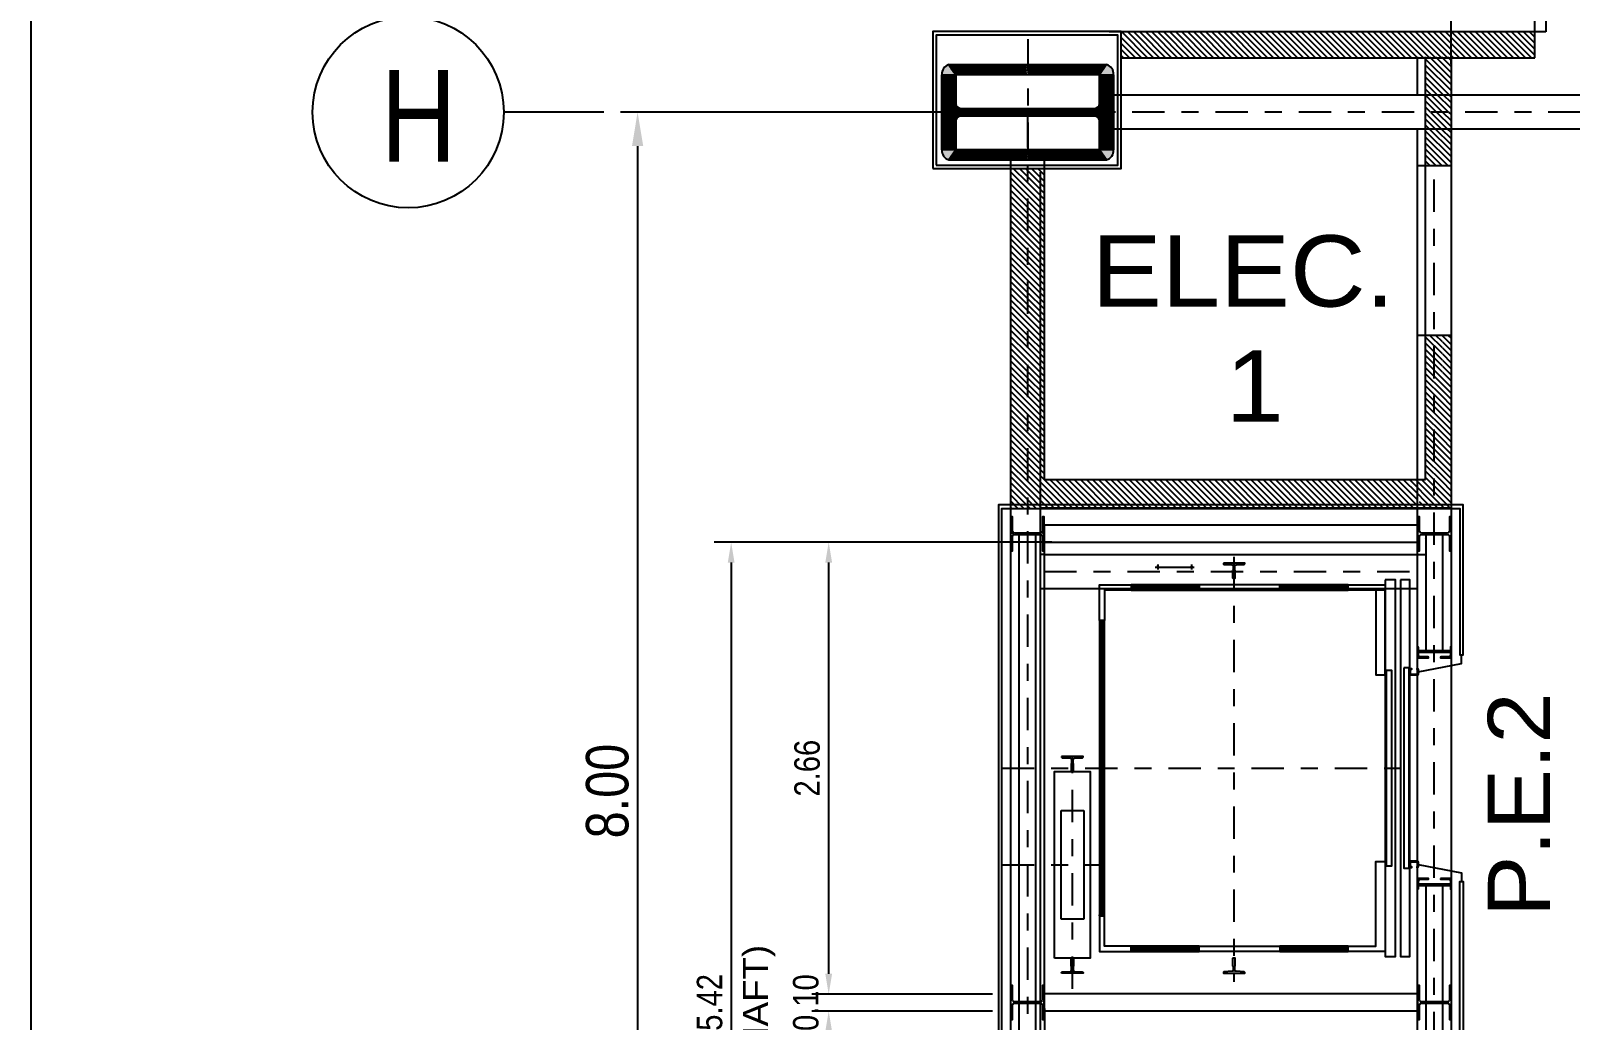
# Model space of a CAD drawing. Header units: millimetres. Extents: x 2148 to 2681, y 758 to 986.
# Drawn here: x 2480.45 to 2489.53, y 849.13 to 854.96 of the extents above; entities that cross this region are included whole.
import ezdxf

# ---------------------------------------------------------------- set-up
doc = ezdxf.new("R2010")
doc.units = ezdxf.units.MM
doc.linetypes.add('ACAD_ISO02W100', pattern=[15, 12, -3])
doc.linetypes.add('CENTER2', pattern=[28.575, 19.05, -3.175, 3.175, -3.175])
for name, color, linetype in [('ar elev', 2, 'Continuous'), ('cladding', 2, 'Continuous'), ('DIM', 20, 'Continuous'), ('DR', 7, 'Continuous'), ('ELAYOUT', 4, 'Continuous'), ('HATCH', 8, 'Continuous'), ('p-boarder', 2, 'Continuous'), ('S-BEAM-IDEN', 2, 'Continuous'), ('S-COLS', 6, 'Continuous'), ('TEXT', 6, 'Continuous'), ('wall', 4, 'Continuous'), ('WELD', 251, 'Continuous')]:
    doc.layers.add(name, color=color, linetype=linetype)
doc.styles.add('ARIALNW', font='ARIALN.TTF')
doc.styles.add('MMTX$0$ESMX$0$X-OPTA1D', font='x-opta1d')
doc.dimstyles.new('DIM 100', dxfattribs={"dimtxt": 0.2, "dimasz": 0.2, "dimexe": 0.1, "dimexo": 0, "dimgap": 0.05, "dimtad": 1, "dimzin": 0, "dimdsep": 46, "dimtxsty": 'ARIALNW', "dimcen": 0.09, "dimclrd": 6, "dimclre": 6, "dimclrt": 13, "dimadec": 0, "dimazin": 0, "dimtfac": 1, "dimtofl": 0, "dimtmove": 2, "dimatfit": 3, "dimfxl": 1, "dimtolj": 1, "dimtzin": 0, "dimarcsym": 0})
pattern_1 = [(135, (160457.376323, 5262.128555), (-0.0176776695297, -0.0176776695297), [])]
pattern_2 = [(135, (-109.320948, 75.359563), (-0.01796051224, -0.01796051224), [])]
pattern_3 = [(45, (81353.141481, 3207.805642), (-0.0044194173824, 0.0044194173824), [])]
pattern_4 = [(135, (81353.141481, 3207.805642), (-0.01767766953, -0.01767766953), [])]

# ---------------------------------------------------------------- blocks, each defined once
blk = doc.blocks.new('*D2731')
at = {"color": 6, "lineweight": -2, "ltscale": 0.05, "transparency": 16777216}
for p, q in [((2485.847, 854.4778), (2483.9273, 854.4778)), ((2484.0273, 854.2778), (2484.0273, 846.676)), ((2485.847, 846.476), (2483.9273, 846.476))]:
    blk.add_line(p, q, dxfattribs=at)
at = {"color": 6, "ltscale": 0.05, "transparency": 16777216}
for points in [[(2483.994, 854.2778), (2484.0606, 854.2778), (2484.0273, 854.4778)], [(2483.994, 846.676), (2484.0606, 846.676), (2484.0273, 846.476)]]:
    blk.add_solid(points, dxfattribs=at)
at = {"layer": 'Defpoints', "color": 0, "ltscale": 0.05, "transparency": 16777216}
for p in [(2485.847, 854.4778), (2484.0273, 846.476), (2485.847, 846.476, 0)]:
    blk.add_point(p, dxfattribs=at)
at = {"color": 13, "ltscale": 0.05, "transparency": 16777216, "insert": (2483.8497, 850.4769), "char_height": 0.25, "attachment_point": 5, "rotation": 90, "style": 'ARIALNW'}
blk.add_mtext('\\A1;8.00', dxfattribs=at)
blk = doc.blocks.new('*D2737')
at = {"color": 6, "lineweight": -2, "ltscale": 0.05, "transparency": 16777216}
for p, q in [((2486.327, 855.2643), (2486.327, 856.541)), ((2488.823, 854.7638), (2488.823, 856.541)), ((2488.623, 856.441), (2486.527, 856.441))]:
    blk.add_line(p, q, dxfattribs=at)
at = {"color": 6, "ltscale": 0.05, "transparency": 16777216}
for points in [[(2486.527, 856.4743), (2486.527, 856.4076), (2486.327, 856.441)], [(2488.623, 856.4743), (2488.623, 856.4076), (2488.823, 856.441)]]:
    blk.add_solid(points, dxfattribs=at)
at = {"layer": 'Defpoints', "color": 0, "ltscale": 0.05, "transparency": 16777216}
for p in [(2486.327, 856.441), (2486.327, 855.2643), (2488.823, 854.7638, 0)]:
    blk.add_point(p, dxfattribs=at)
at = {"color": 13, "ltscale": 0.05, "transparency": 16777216, "insert": (2487.575, 856.6186), "char_height": 0.25, "attachment_point": 5, "style": 'ARIALNW'}
blk.add_mtext('\\A1;2.50', dxfattribs=at)
blk = doc.blocks.new('A$C1DB67A09')
at = {"layer": 'wall', "color": 16, "linetype": 'ByBlock', "ltscale": 1.5, "elevation": 0}
blk.add_lwpolyline([(9.4918, -81.2801), (106.6918, -81.2801), (106.6918, -9.4801), (9.4918, -9.4801)], close=True, dxfattribs=at)
blk = doc.blocks.new('*D2842')
at = {"layer": 'cladding', "color": 6, "lineweight": -2, "transparency": 16777216}
for p, q in [((2486.4686, 851.9436), (2484.4789, 851.9436)), ((2484.5789, 851.8236), (2484.5789, 846.6392)), ((2486.7278, 846.5192), (2484.4789, 846.5192))]:
    blk.add_line(p, q, dxfattribs=at)
at = {"layer": 'cladding', "color": 6, "transparency": 16777216}
for points in [[(2484.5589, 851.8236), (2484.5989, 851.8236), (2484.5789, 851.9436)], [(2484.5589, 846.6392), (2484.5989, 846.6392), (2484.5789, 846.5192)]]:
    blk.add_solid(points, dxfattribs=at)
at = {"layer": 'Defpoints', "color": 0, "transparency": 16777216}
for p in [(2486.4686, 851.9436), (2484.5789, 846.5192), (2486.7278, 846.5192)]:
    blk.add_point(p, dxfattribs=at)
at = {"layer": 'cladding', "color": 13, "transparency": 16777216, "insert": (2484.4523, 849.2314), "char_height": 0.15, "attachment_point": 5, "rotation": 90, "style": 'ARIALNW'}
blk.add_mtext('\\A1;5.42', dxfattribs=at)
blk = doc.blocks.new('*D2843')
at = {"layer": 'cladding', "color": 6, "lineweight": -2, "transparency": 16777216}
for p, q in [((2485.1539, 849.4002), (2485.1539, 849.5202)), ((2486.1199, 849.2802), (2485.0539, 849.2802)), ((2486.1199, 849.1803), (2485.0539, 849.1803)), ((2485.1539, 849.0603), (2485.1539, 848.9403))]:
    blk.add_line(p, q, dxfattribs=at)
at = {"layer": 'cladding', "color": 6, "transparency": 16777216}
for points in [[(2485.1339, 849.4002), (2485.1739, 849.4002), (2485.1539, 849.2802)], [(2485.1339, 849.0603), (2485.1739, 849.0603), (2485.1539, 849.1803)]]:
    blk.add_solid(points, dxfattribs=at)
at = {"layer": 'Defpoints', "color": 0, "transparency": 16777216}
for p in [(2486.1199, 849.2802), (2485.1539, 849.1803), (2486.1199, 849.1803)]:
    blk.add_point(p, dxfattribs=at)
at = {"layer": 'cladding', "color": 13, "transparency": 16777216, "insert": (2485.0196, 849.2302), "char_height": 0.15, "attachment_point": 5, "rotation": 90, "style": 'ARIALNW'}
blk.add_mtext('\\A1;0.10', dxfattribs=at)
blk = doc.blocks.new('*D2844')
at = {"layer": 'cladding', "color": 6, "lineweight": -2, "transparency": 16777216}
for p, q in [((2485.7244, 849.1803), (2485.0539, 849.1803)), ((2485.1539, 849.0603), (2485.1539, 846.6392)), ((2486.7278, 846.5192), (2485.0539, 846.5192))]:
    blk.add_line(p, q, dxfattribs=at)
at = {"layer": 'cladding', "color": 6, "transparency": 16777216}
for points in [[(2485.1339, 849.0603), (2485.1739, 849.0603), (2485.1539, 849.1803)], [(2485.1339, 846.6392), (2485.1739, 846.6392), (2485.1539, 846.5192)]]:
    blk.add_solid(points, dxfattribs=at)
at = {"layer": 'Defpoints', "color": 0, "transparency": 16777216}
for p in [(2485.7244, 849.1803), (2485.1539, 846.5192), (2486.7278, 846.5192)]:
    blk.add_point(p, dxfattribs=at)
at = {"layer": 'cladding', "color": 13, "transparency": 16777216, "insert": (2485.0273, 847.8498), "char_height": 0.15, "attachment_point": 5, "rotation": 90, "style": 'ARIALNW'}
blk.add_mtext('\\A1;2.66', dxfattribs=at)
blk = doc.blocks.new('*D2845')
at = {"layer": 'cladding', "color": 6, "lineweight": -2, "transparency": 16777216}
for p, q in [((2485.6692, 851.9436), (2485.0539, 851.9436)), ((2485.1539, 849.4002), (2485.1539, 851.8236)), ((2485.7244, 849.2802), (2485.0539, 849.2802))]:
    blk.add_line(p, q, dxfattribs=at)
at = {"layer": 'cladding', "color": 6, "transparency": 16777216}
for points in [[(2485.1339, 851.8236), (2485.1739, 851.8236), (2485.1539, 851.9436)], [(2485.1339, 849.4002), (2485.1739, 849.4002), (2485.1539, 849.2802)]]:
    blk.add_solid(points, dxfattribs=at)
at = {"layer": 'Defpoints', "color": 0, "transparency": 16777216}
for p in [(2485.1539, 851.9436), (2485.6692, 851.9436), (2485.7244, 849.2802)]:
    blk.add_point(p, dxfattribs=at)
at = {"layer": 'cladding', "color": 13, "transparency": 16777216, "insert": (2485.0273, 850.6119), "char_height": 0.15, "attachment_point": 5, "rotation": 90, "style": 'ARIALNW'}
blk.add_mtext('\\A1;2.66', dxfattribs=at)

msp = doc.modelspace()

# ---------------------------------------------------------------- hatches: boundary and pattern name
at = {"ltscale": 0.05}
h = msp.add_hatch(dxfattribs=at)
h.set_pattern_fill('ANSI31', color=8, scale=0.05, style=0)
h.set_pattern_definition([(45, (81353.135491, 3207.805642), (-0.0044194173824, 0.0044194173824), [])])
h.paths.add_polyline_path([(2486.3210491, 854.6987749), (2486.3210491, 854.7587749), (2485.8561021, 854.7587749), (2485.8971231, 854.6987749)])
h = msp.add_hatch(dxfattribs=at)
h.set_pattern_fill('ANSI31', color=8, scale=0.05, style=0)
h.set_pattern_definition(pattern_3)
h.paths.add_polyline_path([(2486.7509651, 854.6987749), (2486.7919861, 854.7587749), (2486.3270391, 854.7587749), (2486.3270391, 854.6987749)])
h = msp.add_hatch(dxfattribs=at)
h.set_pattern_fill('ANSI31', color=8, scale=0.05, style=0)
h.set_pattern_definition(pattern_3)
h.paths.add_polyline_path([(2485.9031131, 854.5296109), (2485.9031131, 854.6987749), (2485.8210711, 854.6987749), (2485.8210711, 854.2568149), (2485.9031131, 854.2568149), (2485.9031131, 854.4259789, -0.414213562), (2485.9321961, 854.4550619), (2486.3270391, 854.4550619), (2486.3270391, 854.5005279), (2485.9321961, 854.5005279, -0.414213562)])
h = msp.add_hatch(dxfattribs=at)
h.set_pattern_fill('ANSI31', color=8, scale=0.05, style=0)
h.set_pattern_definition(pattern_3)
h.paths.add_polyline_path([(2486.7218821, 854.4550619, -0.414213562), (2486.7509651, 854.4259789), (2486.7509651, 854.2568149), (2486.8330071, 854.2568149), (2486.8330071, 854.4777949), (2486.8330071, 854.6987749), (2486.7509651, 854.6987749), (2486.7509651, 854.5296109, -0.414213562), (2486.7218821, 854.5005279), (2486.3270391, 854.5005279), (2486.3270391, 854.4550619)])
h = msp.add_hatch(dxfattribs=at)
h.set_pattern_fill('ANSI31', color=8, scale=0.05, style=0)
h.set_pattern_definition(pattern_3)
h.paths.add_polyline_path([(2485.9031131, 854.2568149), (2485.8620921, 854.1968149), (2486.3251521, 854.1968149), (2486.3251521, 854.2568149)])
h = msp.add_hatch(dxfattribs=at)
h.set_pattern_fill('ANSI31', color=8, scale=0.05, style=0)
h.set_pattern_definition(pattern_3)
h.paths.add_polyline_path([(2486.7919861, 854.1968149), (2486.7509651, 854.2568149), (2486.3270391, 854.2568149), (2486.3270391, 854.1968149)])
at = {"layer": 'HATCH', "ltscale": 0.05}
h = msp.add_hatch(dxfattribs=at)
h.set_pattern_fill('ANSI31', color=256, scale=0.2, angle=90, style=0)
h.set_pattern_definition([(135, (160457.376323, 5262.123557), (-0.0176776695297, -0.0176776695297), [])])
h.paths.add_polyline_path([(2486.8780071, 854.9527949), (2486.8780071, 854.7983894), (2489.3169666, 854.7983894), (2489.3169666, 854.9527966), (2486.8070391, 854.9527966), (2486.8070391, 854.9527949)])
h = msp.add_hatch(dxfattribs=at)
h.set_pattern_fill('ANSI31', color=256, scale=0.2, angle=90, style=0)
h.set_pattern_definition(pattern_1)
h.paths.add_polyline_path([(2488.8230306, 854.8033877), (2488.6730306, 854.8033877), (2488.6730306, 854.5783751), (2488.8230306, 854.5784217)])
h = msp.add_hatch(dxfattribs=at)
h.set_pattern_fill('ANSI31', color=256, scale=0.2, angle=90, style=0)
h.set_pattern_definition(pattern_1)
h.paths.add_polyline_path([(2488.6730306, 854.5783751), (2488.6730306, 854.4783751), (2488.8230306, 854.4784217), (2488.8230306, 854.5784217)])
h = msp.add_hatch(dxfattribs=at)
h.set_pattern_fill('ANSI31', color=256, scale=0.2, angle=90, style=0)
h.set_pattern_definition(pattern_1)
h.paths.add_polyline_path([(2488.6730306, 854.4783751), (2488.6730306, 854.3783751), (2488.8230306, 854.3784217), (2488.8230306, 854.4784217)])
h = msp.add_hatch(dxfattribs=at)
h.set_pattern_fill('ANSI31', color=256, scale=0.2, angle=90, style=0)
h.set_pattern_definition(pattern_1)
h.paths.add_polyline_path([(2488.8230306, 854.1646999), (2488.8230306, 854.3784061), (2488.6730306, 854.3783595), (2488.6730306, 854.1646999)])
h = msp.add_hatch(dxfattribs=at)
h.set_pattern_fill('ANSI31', color=256, scale=0.008, angle=90, style=0)
h.set_pattern_definition(pattern_2)
h.paths.add_polyline_path([(2486.2251521, 852.1431782), (2486.3251521, 852.1431782), (2486.3251521, 854.1456999), (2486.2251521, 854.1456999)])
h.paths.add_polyline_path([(2486.2251521, 851.8937097), (2486.237838, 851.8937097), (2486.237838, 851.9763461), (2486.2393972, 851.9825828), (2486.2440747, 851.9872604), (2486.2503114, 851.9888196), (2486.2752583, 851.9888196), (2486.3251521, 851.9888196), (2486.3251521, 851.9966154), (2486.2503114, 851.9966154), (2486.2440747, 851.9997338), (2486.2393972, 852.0044113), (2486.237838, 852.010648), (2486.237838, 852.0932845), (2486.2251521, 852.0932845)])
h = msp.add_hatch(dxfattribs=at)
h.set_pattern_fill('ANSI31', color=256, scale=0.008, angle=90, style=0)
h.set_pattern_definition(pattern_2)
h.paths.add_polyline_path([(2486.3251521, 852.1431782), (2486.4251521, 852.1431782), (2486.4251521, 854.1456999), (2486.3251521, 854.1456999)])
h.paths.add_polyline_path([(2486.4140251, 851.8937097), (2486.4251521, 851.8937097), (2486.4251521, 852.0932845), (2486.4140251, 852.0932845), (2486.4140251, 852.0106481), (2486.4124659, 852.0044113), (2486.4062292, 851.9997338), (2486.3999925, 851.9966154), (2486.3251521, 851.9966154), (2486.3251521, 851.9888196), (2486.3750457, 851.9888196), (2486.3999925, 851.9888196), (2486.4062292, 851.9872604), (2486.4124659, 851.9825828), (2486.4140251, 851.9763461)])
h = msp.add_hatch(dxfattribs=at)
h.set_pattern_fill('ANSI31', color=256, scale=0.008, angle=90, style=0)
h.set_pattern_definition(pattern_2)
h.paths.add_polyline_path([(2488.6730306, 852.1431782), (2488.7717208, 852.1431782), (2488.7717208, 853.1646999), (2488.6730306, 853.1646999)])
h.paths.add_polyline_path([(2488.6748333, 851.9888196), (2488.6730306, 851.9888196), (2488.6730306, 851.7028903), (2488.6748333, 851.7028903)])
h = msp.add_hatch(dxfattribs=at)
h.set_pattern_fill('ANSI31', color=256, scale=0.008, angle=90, style=0)
h.set_pattern_definition(pattern_2)
h.paths.add_polyline_path([(2488.7717208, 852.1431782), (2488.8230306, 852.1431782), (2488.8230306, 853.1646999), (2488.7717208, 853.1646999)])
h = msp.add_hatch(dxfattribs=at)
h.set_pattern_fill('ANSI31', color=256, scale=0.008, angle=90, style=0)
h.set_pattern_definition(pattern_2)
h.paths.add_polyline_path([(2486.4251521, 852.3135406), (2486.4251521, 852.1447444), (2488.6230306, 852.1447444), (2488.6230306, 852.3135406)])
h = msp.add_hatch(dxfattribs=at)
h.set_pattern_fill('ANSI31', color=256, scale=0.008, angle=90, style=0)
h.set_pattern_definition(pattern_2)
h.paths.add_polyline_path([(2488.6730306, 852.2430408), (2488.6730306, 852.2633102), (2488.6230306, 852.2633102), (2488.6230306, 852.2430408)])
h.paths.add_polyline_path([(2488.6730306, 852.2633102), (2488.6730306, 852.3136159), (2488.6230306, 852.3136159), (2488.6230306, 852.2633102)])
h.paths.add_polyline_path([(2488.6230306, 852.1448197), (2488.6249396, 852.1448197), (2488.6249396, 852.1931472), (2488.637413, 852.1931472), (2488.637413, 852.1448197), (2488.6730306, 852.1448197), (2488.6730306, 852.2430408), (2488.6230306, 852.2430408)])
h = msp.add_hatch(dxfattribs=at)
h.set_pattern_fill('ANSI31', color=256, scale=0.2, angle=90, style=0)
h.set_pattern_definition(pattern_4)
h.paths.add_polyline_path([(2486.2251521, 849.1308462), (2486.237838, 849.1308462), (2486.237838, 849.2150418), (2486.2393972, 849.2212786), (2486.2440748, 849.2259561), (2486.2503115, 849.2275153), (2486.2752583, 849.2275153), (2486.3251521, 849.2275153), (2486.3251521, 849.2353112), (2486.2503115, 849.2353112), (2486.2440748, 849.2368703), (2486.2393972, 849.2415479), (2486.237838, 849.2493438), (2486.237838, 849.3319802), (2486.2251521, 849.3319802)])
h = msp.add_hatch(dxfattribs=at)
h.set_pattern_fill('ANSI31', color=256, scale=0.2, angle=90, style=0)
h.set_pattern_definition(pattern_4)
h.paths.add_polyline_path([(2486.3750457, 849.2275153), (2486.3999926, 849.2275153), (2486.4001521, 849.2274754), (2486.4001521, 849.235351), (2486.3999926, 849.2353112), (2486.3251521, 849.2353112), (2486.3251521, 849.2275153)])
at = {"layer": 'WELD'}
h = msp.add_hatch(color=256, dxfattribs=at)
h.paths.add_polyline_path([(2485.8210711, 854.2568149, 0.357162009), (2485.8620921, 854.1968149), (2485.9031131, 854.2568149)])
h.paths.add_polyline_path([(2485.8210711, 854.6987749), (2485.9031131, 854.6987749), (2485.8620921, 854.7587749, 0.357162009)])
h.paths.add_polyline_path([(2486.7509651, 854.6987749), (2486.8330071, 854.6987749, 0.357162009), (2486.7919861, 854.7587749)])
h.paths.add_polyline_path([(2486.7509651, 854.2568149), (2486.7919861, 854.1968149, 0.357162009), (2486.8330071, 854.2568149)])

# ---------------------------------------------------------------- linework, layer by layer
at = {"ltscale": 0.05}
for p, q in [((2483.8272955, 854.4777949, 0), (2483.2380936, 854.4777949, 0)), ((2488.6230306, 854.1646999, 0), (2488.8230306, 854.1646999, 0)), ((2488.6230306, 853.1646999, 0), (2488.8230306, 853.1646999, 0)), ((2486.4251521, 851.8716866, 0), (2486.4001521, 851.8716866, 0.0000001))]:
    msp.add_line(p, q, dxfattribs=at)
msp.add_circle((2482.674597, 854.4777949, 0), 0.5634965)
at = {"layer": 'ar elev', "color": 8}
for p, q in [((2487.0938268, 851.8126324, 0), (2487.0938268, 851.7830081, 0)), ((2487.2934015, 851.8126325, 0), (2487.2934015, 851.7830081, 0)), ((2487.078235, 851.7970407, 0), (2487.3089933, 851.7970407, 0)), ((2487.0907084, 851.800159, 0), (2487.0891492, 851.7970407, 0)), ((2487.0891492, 851.7970407, 0), (2487.0907084, 851.7939223, 0)), ((2487.0938268, 851.8017182, 0), (2487.0907084, 851.800159, 0)), ((2487.0907084, 851.7939223, 0), (2487.0969451, 851.7939223, 0)), ((2487.0969451, 851.800159, 0), (2487.0938268, 851.8017182, 0)), ((2487.0969451, 851.7939223, 0), (2487.0969451, 851.800159, 0)), ((2487.2902832, 851.800159, 0), (2487.288724, 851.7970407, 0)), ((2487.288724, 851.7970407, 0), (2487.2902832, 851.7939223, 0)), ((2487.2934015, 851.8017182, 0), (2487.2902832, 851.800159, 0)), ((2487.2902832, 851.7939223, 0), (2487.2965199, 851.7939223, 0)), ((2487.2965199, 851.800159, 0), (2487.2934015, 851.8017182, 0)), ((2487.2980791, 851.7970407, 0), (2487.2965199, 851.800159, 0)), ((2487.2965199, 851.7939223, 0), (2487.2980791, 851.7970407, 0))]:
    msp.add_line(p, q, dxfattribs=at)
at = {"layer": 'ar elev', "color": 8, "linetype": 'CENTER2', "ltscale": 0.01}
for p, q in [((2487.54287, 851.8581697, 0), (2487.5428701, 849.3522495, 0)), ((2486.5902123, 849.3118448, 0), (2486.5902123, 850.741762, 0)), ((2486.1754709, 850.6120654, 0), (2488.6296171, 850.6120654, 0)), ((2486.1754709, 850.0429654, 0), (2486.7461301, 850.0429654, 0))]:
    msp.add_line(p, q, dxfattribs=at)
at = {"layer": 'ar elev', "elevation": 0}
for points in [[(2486.175471, 846.7467352), (2486.1754709, 852.1431782), (2488.8744081, 852.1431782), (2488.8744081, 851.2793936), (2488.8946774, 851.2793936), (2488.8946774, 852.1634475), (2486.1552016, 852.1634475), (2486.1552016, 846.7467352)], [(2488.5251523, 851.7222001), (2488.5251522, 849.5019306), (2488.5797235, 849.5019306), (2488.5797235, 851.7222001), (2488.5251523, 851.7222001)], [(2486.780432, 851.4820867), (2486.7508076, 851.4820867), (2486.7508076, 851.6925758), (2486.9363498, 851.6925758), (2486.9363498, 851.6613922), (2486.780432, 851.6613922), (2486.780432, 851.4820867)], [(2488.6296171, 851.1796064), (2488.8853223, 851.2295001), (2488.8853223, 851.2793937)], [(2488.216435, 849.531555), (2488.216435, 849.5627386), (2488.3801487, 849.5627386), (2488.3801487, 850.0616755), (2488.4347199, 850.0616755), (2488.4347199, 849.531555), (2488.216435, 849.531555)], [(2488.6296171, 850.0445247), (2488.8853223, 849.9946311), (2488.8853223, 849.9447375)], [(2486.780432, 849.7420441), (2486.7508076, 849.7420441), (2486.7508076, 849.531555), (2486.9363498, 849.531555), (2486.9363498, 849.5627386), (2486.780432, 849.5627386), (2486.780432, 849.7420441)]]:
    msp.add_lwpolyline(points, dxfattribs=at)
for points in [[(2486.2253646, 852.0932845), (2486.2253646, 851.8937097), (2486.237838, 851.8937097), (2486.237838, 851.9763461), (2486.2393972, 851.9825828), (2486.2440747, 851.9872604), (2486.2503114, 851.9888196), (2486.3999925, 851.9888196), (2486.4062292, 851.9872604), (2486.4124659, 851.9825828), (2486.4140251, 851.9763461), (2486.4140251, 851.8937097), (2486.4249394, 851.8937097), (2486.4249394, 852.0932845), (2486.4140251, 852.0932845), (2486.4140251, 852.0106481), (2486.4124659, 852.0044113), (2486.4062292, 851.9997338), (2486.3999925, 851.9966154), (2486.2503114, 851.9966154), (2486.2440747, 851.9997338), (2486.2393972, 852.0044113), (2486.237838, 852.010648), (2486.237838, 852.0932845)], [(2488.6249396, 852.0932845), (2488.6249396, 851.8937097), (2488.637413, 851.8937097), (2488.637413, 851.9763462), (2488.6389722, 851.9825829), (2488.6436497, 851.9872604), (2488.6498864, 851.9888196), (2488.7995675, 851.9888196), (2488.8073634, 851.9872604), (2488.8120409, 851.9825829), (2488.8136001, 851.9763462), (2488.8136001, 851.8937097), (2488.8245144, 851.8937097), (2488.8245144, 852.0932845), (2488.8136001, 852.0932845), (2488.8136001, 852.0106481), (2488.8120409, 852.0044114), (2488.8073634, 851.9997338), (2488.7995675, 851.9966155), (2488.6498864, 851.9966155), (2488.6436497, 851.9997338), (2488.6389722, 852.0044114), (2488.637413, 852.0106481), (2488.637413, 852.0932845)], [(2488.4347199, 851.7222001), (2488.4347199, 849.5019306), (2488.4955278, 849.5019306), (2488.4955278, 851.7222001)], [(2487.3386178, 851.6925758), (2487.3386178, 851.6613922), (2487.814167, 851.6613922), (2487.814167, 851.6925758)], [(2488.216435, 851.6613922), (2488.216435, 851.6925758), (2488.4347199, 851.6925758), (2488.4347199, 851.6613922)], [(2488.3801487, 851.6613922), (2488.3801487, 851.1624552), (2488.4347199, 851.1624552), (2488.4347199, 851.6613922)], [(2488.6311763, 851.2762752), (2488.6311763, 851.3230506), (2488.6296171, 851.3261689), (2488.6264988, 851.3277281), (2488.6249396, 851.3277281), (2488.6249396, 851.2622426), (2488.6904251, 851.2622426), (2488.6904251, 851.2638018), (2488.6888659, 851.2669202), (2488.6857475, 851.2684793), (2488.6389722, 851.2684793), (2488.6342947, 851.2715977)], [(2488.6311763, 851.3043404), (2488.6311763, 851.2949854), (2488.8198368, 851.2949854), (2488.8198368, 851.3043404)], [(2488.8104818, 851.2684793), (2488.7637064, 851.2684793), (2488.7605881, 851.2669202), (2488.7605881, 851.2638018), (2488.7605881, 851.2622426), (2488.8245144, 851.2622426), (2488.8245144, 851.3277281), (2488.8229552, 851.3277281), (2488.8198368, 851.3261689), (2488.8198368, 851.3230506), (2488.8198368, 851.2762752), (2488.8167185, 851.2715977)], [(2488.4393975, 851.1874021), (2488.4393975, 850.0367287), (2488.4736994, 850.0367287), (2488.4736994, 851.1874021)], [(2488.5438624, 851.2029939), (2488.5438624, 850.0226961), (2488.5766051, 850.0226961), (2488.5766051, 851.2029939)], [(2488.5812826, 851.1967573), (2488.5797234, 851.193639), (2488.5797234, 851.1655737), (2488.5812826, 851.1624554), (2488.5828418, 851.1624554), (2488.6264988, 851.1624554), (2488.6296171, 851.1624554), (2488.6296171, 851.1655737), (2488.6296171, 851.193639), (2488.6296171, 851.1967573), (2488.6202621, 851.1967573), (2488.6202621, 851.1951981), (2488.6280579, 851.1951981), (2488.6280579, 851.1640146), (2488.5828418, 851.1640146), (2488.5828418, 851.1951981), (2488.5906377, 851.1951981), (2488.5906377, 851.1967573)], [(2486.4857474, 849.4925755), (2486.4857474, 850.591796), (2486.6946772, 850.591796), (2486.6946772, 849.4925755)], [(2488.5828418, 850.0632349), (2488.5797234, 850.0601165), (2488.5797234, 850.0304921), (2488.5828418, 850.0273738), (2488.5906377, 850.0273738), (2488.5906377, 850.0304921), (2488.5828418, 850.0304921), (2488.5828418, 850.0601165), (2488.628058, 850.0601165), (2488.628058, 850.0304921), (2488.6202621, 850.0304921), (2488.6202621, 850.0273738), (2488.6264988, 850.0273738), (2488.6296171, 850.028933), (2488.6296171, 850.0304921), (2488.6296171, 850.0601165), (2488.6296171, 850.0616757), (2488.6264988, 850.0632349)], [(2488.6249396, 849.9618881), (2488.6249396, 849.8979618), (2488.6264988, 849.8979618), (2488.6296171, 849.8979618), (2488.6311763, 849.9010802), (2488.6311763, 849.9478555), (2488.6342947, 849.9540923), (2488.6389722, 849.9572106), (2488.6857475, 849.9572106), (2488.6888659, 849.9572106), (2488.6904251, 849.960329), (2488.6904251, 849.9618881)], [(2488.6311763, 849.9291454), (2488.6311763, 849.9197903), (2488.8198369, 849.9197903), (2488.8198369, 849.9291454)], [(2488.7605881, 849.9618881), (2488.7605881, 849.9572106), (2488.8104818, 849.9572106), (2488.8167185, 849.9540923), (2488.8198369, 849.9478555), (2488.8198369, 849.8979619), (2488.8245144, 849.8979619), (2488.8245144, 849.9618881)], [(2488.8744081, 848.5180895), (2488.8744081, 849.9447374), (2488.8946774, 849.9447374), (2488.8946774, 848.5180895)], [(2486.7508076, 849.7482808), (2486.7508076, 849.7420441), (2486.7508076, 849.7420441), (2486.7508076, 849.7482808)], [(2487.3386177, 849.531555), (2487.3386177, 849.5627386), (2487.814167, 849.5627386), (2487.814167, 849.531555)], [(2486.237838, 849.2493438), (2486.237838, 849.3319802), (2486.2253646, 849.3319802), (2486.2253646, 849.1308462), (2486.237838, 849.1308462), (2486.237838, 849.2150418), (2486.2393972, 849.2212786), (2486.2440748, 849.2259561), (2486.2503115, 849.2275153), (2486.3999926, 849.2275153), (2486.4062293, 849.2259561), (2486.412466, 849.2212786), (2486.4140252, 849.2150418), (2486.4140252, 849.1308462), (2486.4249394, 849.1308462), (2486.4249394, 849.3319802), (2486.4140252, 849.3319802), (2486.4140252, 849.2493438), (2486.412466, 849.2415479), (2486.4062293, 849.2368703), (2486.3999926, 849.2353112), (2486.2503115, 849.2353112), (2486.2440748, 849.2368703), (2486.2393972, 849.2415479)], [(2486.4062293, 849.2368703), (2486.3999926, 849.2353112), (2486.2503115, 849.2353112), (2486.2440748, 849.2368703), (2486.2393972, 849.2415479), (2486.237838, 849.2493438), (2486.237838, 849.3319802), (2486.2253646, 849.3319802), (2486.2253646, 849.1308462), (2486.237838, 849.1308462), (2486.237838, 849.2150418), (2486.2393972, 849.2212786), (2486.2440748, 849.2259561), (2486.2503115, 849.2275153), (2486.3999926, 849.2275153), (2486.4062293, 849.2259561), (2486.412466, 849.2212786), (2486.4140252, 849.2150418), (2486.4140252, 849.1308462), (2486.4249394, 849.1308462), (2486.4249394, 849.3319802), (2486.4140252, 849.3319802), (2486.4140252, 849.2493438), (2486.412466, 849.2415479)], [(2488.637413, 849.2493438), (2488.637413, 849.3319802), (2488.6249396, 849.3319802), (2488.6249396, 849.1308463), (2488.637413, 849.1308463), (2488.637413, 849.2150419), (2488.6389722, 849.2212786), (2488.6436497, 849.2259561), (2488.6498865, 849.2275153), (2488.7995676, 849.2275153), (2488.8073634, 849.2259561), (2488.812041, 849.2212786), (2488.8136002, 849.2150419), (2488.8136002, 849.1308463), (2488.8245144, 849.1308463), (2488.8245144, 849.3319802), (2488.8136002, 849.3319802), (2488.8136002, 849.2493438), (2488.812041, 849.2415479), (2488.8073634, 849.2368704), (2488.7995676, 849.2353112), (2488.6498865, 849.2353112), (2488.6436497, 849.2368704), (2488.6389722, 849.2415479)]]:
    msp.add_lwpolyline(points, close=True, dxfattribs=at)
at = {"layer": 'ar elev', "color": 3, "elevation": 0}
for points in [[(2486.2752583, 851.9888196), (2486.2752583, 849.2353112), (2486.3750457, 849.2353112), (2486.3750457, 851.9888196)], [(2486.4249394, 852.0433908), (2486.4249394, 851.9436034), (2488.6249396, 851.9436034), (2488.6249396, 852.0433908)], [(2488.6748333, 851.9888196), (2488.6748333, 851.3043404), (2488.7746207, 851.3043404), (2488.7746207, 851.9888196)], [(2488.6748333, 849.9197903), (2488.6748333, 849.2353112), (2488.7746207, 849.2353112), (2488.7746207, 849.9197903)], [(2486.4249394, 849.2820865), (2486.4249394, 849.1822991), (2488.6249396, 849.1822991), (2488.6249396, 849.2820865)], [(2486.2752583, 849.2275153), (2486.2752584, 846.7467352), (2486.3750458, 846.7467352), (2486.3750457, 849.2275153)], [(2488.6748333, 849.2275153), (2488.6748333, 848.5430361), (2488.7746207, 848.5430361), (2488.7746207, 849.2275153)]]:
    msp.add_lwpolyline(points, close=True, dxfattribs=at)
at = {"layer": 'ar elev', "color": 8, "elevation": 0}
for points in [[(2487.4805029, 851.8204283), (2487.4805029, 851.81731), (2487.4805029, 851.8141916), (2487.4836213, 851.8126325), (2487.5319558, 851.8110733), (2487.5366333, 851.8079549), (2487.5381925, 851.8032774), (2487.5381925, 851.7814489), (2487.5350741, 851.7767714), (2487.5350741, 851.7627388), (2487.5350741, 851.7331144), (2487.5366333, 851.7315552), (2487.5506659, 851.7315552), (2487.5506659, 851.7331144), (2487.5506659, 851.7767714), (2487.5475476, 851.7814489), (2487.5475476, 851.8032774), (2487.5506659, 851.8079549), (2487.5553434, 851.8110733), (2487.603678, 851.8126325), (2487.6052371, 851.8141916), (2487.6067963, 851.81731), (2487.6067963, 851.8204283)], [(2486.9363498, 851.6925758), (2486.9363498, 851.6613922), (2487.3386178, 851.6613922), (2487.3386178, 851.6925758)], [(2486.9363498, 851.6832207), (2486.9363498, 851.6723065), (2487.3386178, 851.6723065), (2487.3386178, 851.6832207)], [(2487.8141671, 851.6925758), (2487.8141671, 851.6613922), (2488.216435, 851.6613922), (2488.216435, 851.6925758)], [(2487.8141671, 851.6832207), (2487.8141671, 851.6723064), (2488.216435, 851.6723064), (2488.216435, 851.6832207)], [(2486.7508076, 851.4820867), (2486.7508076, 849.7420441), (2486.780432, 849.7420441), (2486.780432, 851.4820867)], [(2486.7601627, 851.4820867), (2486.7601627, 849.7420441), (2486.7710769, 849.7420441), (2486.7710769, 851.4820867)], [(2486.526286, 850.6806692), (2486.526286, 850.6775508), (2486.5278451, 850.6744325), (2486.5309635, 850.6728733), (2486.579298, 850.6713141), (2486.5839756, 850.6681958), (2486.5855347, 850.6635182), (2486.5855347, 850.6416897), (2486.5824164, 850.6370122), (2486.5824164, 850.5933552), (2486.5839756, 850.591796), (2486.5980082, 850.591796), (2486.5980082, 850.5933552), (2486.5980082, 850.6370122), (2486.5948898, 850.6416897), (2486.5948898, 850.6635182), (2486.5980082, 850.6681958), (2486.6026857, 850.6713141), (2486.649461, 850.6728733), (2486.6525794, 850.6744325), (2486.6541386, 850.6775508), (2486.6541386, 850.6806692)], [(2486.9363498, 849.5627386), (2486.9363498, 849.531555), (2487.3386177, 849.531555), (2487.3386177, 849.5627386)], [(2486.9363498, 849.5518243), (2486.9363498, 849.5424693), (2487.3386177, 849.5424693), (2487.3386177, 849.5518243)], [(2487.814167, 849.5627386), (2487.814167, 849.531555), (2488.216435, 849.531555), (2488.216435, 849.5627386)], [(2487.814167, 849.5518243), (2487.814167, 849.5424693), (2488.216435, 849.5424693), (2488.216435, 849.5518243)], [(2486.526286, 849.4037024), (2486.526286, 849.4068207), (2486.5278451, 849.4099391), (2486.5309635, 849.4114983), (2486.579298, 849.4130575), (2486.5839756, 849.4161758), (2486.5855347, 849.4208533), (2486.5855347, 849.4426818), (2486.5824164, 849.4473594), (2486.5824164, 849.4910164), (2486.5839756, 849.4925755), (2486.5980082, 849.4925755), (2486.5980082, 849.4910164), (2486.5980082, 849.4473594), (2486.5948898, 849.4426818), (2486.5948898, 849.4208533), (2486.5980082, 849.4161758), (2486.6026857, 849.4130575), (2486.649461, 849.4114983), (2486.6525794, 849.4099391), (2486.6541386, 849.4068207), (2486.6541386, 849.4037024)], [(2487.4836213, 849.4114983), (2487.4805029, 849.4099391), (2487.4805029, 849.4037024), (2487.6067964, 849.4037024), (2487.6067964, 849.4083799), (2487.603678, 849.4114983), (2487.5553435, 849.4146166), (2487.5506659, 849.4161758), (2487.5475476, 849.4208534), (2487.5475476, 849.444241), (2487.5506659, 849.4473594), (2487.5506659, 849.4629512), (2487.5506659, 849.4910164), (2487.5506659, 849.4925755), (2487.5366333, 849.4925755), (2487.5350742, 849.4910164), (2487.5350742, 849.4473594), (2487.5366333, 849.4473594), (2487.5381925, 849.444241), (2487.5381925, 849.4208534), (2487.5366333, 849.4161758), (2487.5319558, 849.4146166)]]:
    msp.add_lwpolyline(points, close=True, dxfattribs=at)
at = {"layer": 'ar elev', "linetype": 'ACAD_ISO02W100', "ltscale": 0.3, "elevation": 0}
msp.add_lwpolyline([(2486.5247268, 849.7217747), (2486.5247268, 850.3625969), (2486.6572569, 850.3625969), (2486.6572569, 849.7217747)], close=True, dxfattribs=at)
at = {"layer": 'DR', "ltscale": 10}
for p, q in [((2489.3169658, 854.9524183, 0), (2489.3169658, 855.9274183, 0)), ((2489.3819658, 855.9274183, 0), (2489.3819658, 854.9524183, 0)), ((2489.3819658, 854.9524183, 0), (2489.3169658, 854.9524183, 0))]:
    msp.add_line(p, q, dxfattribs=at)
at = {"layer": 'ELAYOUT', "linetype": 'ByBlock', "ltscale": 0.5}
for p, q in [((2486.8070391, 854.9527966, 0), (2489.3169666, 854.9527966, 0)), ((2489.3169666, 854.7983894, 0), (2489.3169666, 854.9527966, 0)), ((2486.8780071, 854.7983894, 0), (2489.3169666, 854.7983894, 0))]:
    msp.add_line(p, q, dxfattribs=at)
at = {"layer": 'ELAYOUT', "ltscale": 10}
for p, q in [((2488.6730306, 852.3135406, 0), (2488.6730306, 854.8035847, 0)), ((2486.4001521, 854.1242508, 0.0000001), (2486.4001521, 846.7467352, 0)), ((2486.4251521, 852.3135406, 0), (2488.6730306, 852.3135406, 0)), ((2488.8230306, 852.1447444, 0.0000001), (2486.4001521, 852.1447444, 0.0000001))]:
    msp.add_line(p, q, dxfattribs=at)
at = {"layer": 'HATCH', "linetype": 'CENTER2', "ltscale": 0.01}
for p, q in [((2486.3270391, 854.9077949, 0), (2486.3270391, 854.1742508, 0)), ((2486.3251521, 854.4603367, 0), (2486.3251521, 846.9559781, 0)), ((2494.9821723, 854.4803367, 0), (2486.8070391, 854.4777949, 0)), ((2488.7217208, 854.0803367, 0), (2488.7217208, 846.5759781, 0)), ((2486.4251521, 851.7716866, 0), (2488.6207557, 851.7716866, 0)), ((2486.4251521, 851.7716866, 0), (2488.6207557, 851.7716866, 0)), ((2486.4251521, 851.7716866, 0), (2488.6207557, 851.7716866, 0)), ((2486.4251521, 851.7716866, 0), (2488.6207557, 851.7716866, 0))]:
    msp.add_line(p, q, dxfattribs=at)
at = {"layer": 'HATCH', "color": 4, "linetype": 'ByBlock', "ltscale": 0.5, "elevation": 0}
for points in [[(2485.7681085, 854.1456999), (2486.8780071, 854.1456999), (2486.8780071, 854.9527966), (2485.7681085, 854.9527966), (2485.7681085, 854.1456999)], [(2485.7881085, 854.1656999), (2486.8580071, 854.1656999), (2486.8580071, 854.9327966), (2485.7881085, 854.9327966), (2485.7881085, 854.1656999)]]:
    msp.add_lwpolyline(points, dxfattribs=at)
at = {"layer": 'HATCH', "linetype": 'ByBlock', "ltscale": 0.5}
msp.add_arc((2489.2594301, 854.900885, 0), 1.0338209, 2.85723165, 83.19290031, dxfattribs=at)
at = {"layer": 'p-boarder', "ltscale": 10}
for p, q in [((2488.6230306, 854.8033877, 0), (2488.6230306, 854.5783595, 0)), ((2488.8230306, 854.8033877, 0), (2488.8230306, 846.5759781, 0)), ((2494.9104791, 854.5803144, 0), (2486.8330071, 854.577803, 0)), ((2494.9104791, 854.3795604, 0), (2486.8330071, 854.377803, 0)), ((2488.6230306, 854.3783595, 0), (2488.6230306, 846.5759781, 0)), ((2486.2251521, 854.1968149, 0), (2486.2251521, 846.7467352, 0)), ((2486.4251521, 852.3135406, 0), (2486.4251521, 854.1968149, 0)), ((2486.4251521, 849.1956228, 0.0000001), (2486.4251521, 852.044957, 0)), ((2486.4251521, 851.8716866, 0), (2488.6730306, 851.8716866, 0)), ((2486.4251521, 851.8716866, 0), (2488.6730306, 851.8716866, 0)), ((2486.4251521, 851.8716866, 0), (2488.6730306, 851.8716866, 0)), ((2486.4001521, 851.6716866, 0), (2488.6207557, 851.6716866, 0)), ((2486.4001521, 851.6716866, 0), (2488.6207557, 851.6716866, 0)), ((2486.4251521, 849.1956228, 0.0000001), (2486.4251521, 846.7467352, 0))]:
    msp.add_line(p, q, dxfattribs=at)
at = {"layer": 'S-BEAM-IDEN', "elevation": 0}
for points in [[(2485.9031131, 854.6987749), (2485.8620921, 854.7587749), (2486.7919861, 854.7587749), (2486.7509651, 854.6987749)], [(2485.9031131, 854.2568149), (2485.8620921, 854.1968149), (2486.7919861, 854.1968149), (2486.7509651, 854.2568149)]]:
    msp.add_lwpolyline(points, close=True, dxfattribs=at)
at = {"layer": 'S-BEAM-IDEN'}
for centre, start, end in [((2485.878222, 854.7037245, 0), 106.33064039, 184.94982901), ((2486.7758563, 854.7037245, 0), 355.05017099, 73.66935961), ((2485.878222, 854.2518653, 0), 175.05017099, 253.66935961), ((2486.7758563, 854.2518653, 0), 286.33064039, 4.94982901)]:
    msp.add_arc(centre, 0.0573648, start, end, dxfattribs=at)
at = {"layer": 'S-COLS', "elevation": 0}
msp.add_lwpolyline([(2486.8330071, 854.4777949), (2486.8330071, 854.2568149), (2486.7509651, 854.2568149), (2486.7509651, 854.4259789, 0.414213562), (2486.7218821, 854.4550619), (2485.9321961, 854.4550619, 0.414213562), (2485.9031131, 854.4259789), (2485.9031131, 854.2568149), (2485.8210711, 854.2568149), (2485.8210711, 854.6987749), (2485.9031131, 854.6987749), (2485.9031131, 854.5296109, 0.414213562), (2485.9321961, 854.5005279), (2486.7218821, 854.5005279, 0.414213562), (2486.7509651, 854.5296109), (2486.7509651, 854.6987749), (2486.8330071, 854.6987749), (2486.8330071, 854.4777949)], format="xyb", dxfattribs=at)

# ---------------------------------------------------------------- block references
at = {"layer": 'DIM', "color": 8}
msp.add_blockref('A$C1DB67A09', (2470.958248, 917.3189005), dxfattribs=at)

# ---------------------------------------------------------------- texts
at = {"color": 2, "style": 'MMTX$0$ESMX$0$X-OPTA1D', "text_generation_flag": 6, "width": 1.1}
for s, height, rotation, p in [('ELEC.', 0.42, 180, (2486.7049561, 853.3322971, 0)), ('1', 0.42, 180, (2487.4937265, 852.6540031, 0)), ('P.E.2', 0.3675, 270, (2489.4069775, 849.7358097, 0)), ('(SHAFT)', 0.147, 270, (2484.7950842, 848.7176318, -0.0000001))]:
    msp.add_text(s, height=height, rotation=rotation, dxfattribs=at).set_placement(p)
at = {"layer": 'TEXT', "insert": (2482.5131234, 854.7269239, 0), "char_height": 0.54, "width": 3.396423809, "attachment_point": 1, "style": 'ARIALNW'}
msp.add_mtext('H', dxfattribs=at)

# ---------------------------------------------------------------- dimensions: what is measured, and where the dimension line sits
at = {"ltscale": 0.05}
dim = msp.add_linear_dim(base=(2486.3270391, 856.4409504, 0), p1=(2488.8230306, 854.7637636, 0), p2=(2486.3270391, 855.2643228, 0), dimstyle='DIM 100', override={"dimtxt": 0.25}, dxfattribs=at)
dim.commit()
dim.dimension.update_dxf_attribs({"geometry": '*D2737', "text_midpoint": (2487.5750349, 856.6185936, 0)})
dim = msp.add_linear_dim(base=(2484.0272955, 846.4759781, 0), p1=(2485.8470391, 854.4777949, 0), p2=(2485.8470391, 846.4759781, 0), angle=90, dimstyle='DIM 100', override={"dimtxt": 0.25}, dxfattribs=at)
dim.commit()
dim.dimension.update_dxf_attribs({"geometry": '*D2731', "text_midpoint": (2483.8496523, 850.4768865, 0)})
at = {"layer": 'cladding'}
for base, p1, p2, picture, middle in [((2484.578932, 846.519223, 0), (2486.4685752, 851.9436034, 0), (2486.7277852, 846.519223, 0), '*D2842', (2484.4523461, 849.2314132, 0)), ((2485.1538835, 851.9436034, 0), (2485.7244324, 849.2801734, 0), (2485.6692063, 851.9436034, 0), '*D2845', (2485.0272975, 850.6118884, 0)), ((2485.1538835, 846.519223, 0), (2485.7244324, 849.1803143, 0), (2486.7277852, 846.519223, 0), '*D2844', (2485.0272975, 847.8497686, 0))]:
    dim = msp.add_linear_dim(base=base, p1=p1, p2=p2, angle=90, dimstyle='DIM 100', override={"dimtxt": 0.15, "dimasz": 0.12}, dxfattribs=at)
    dim.commit()
    dim.dimension.update_dxf_attribs({"geometry": picture, "text_midpoint": middle})
dim = msp.add_linear_dim(base=(2485.1538835, 849.1803143, 0), p1=(2486.1198764, 849.2801734, 0), p2=(2486.1198764, 849.1803143, 0), angle=90, dimstyle='DIM 100', override={"dimtxt": 0.15, "dimasz": 0.12}, dxfattribs=at)
dim.commit()
dim.dimension.update_dxf_attribs({"geometry": '*D2843', "text_midpoint": (2485.019625, 849.2302438, 0), "dimtype": 160})

doc.saveas('drawing.dxf')
